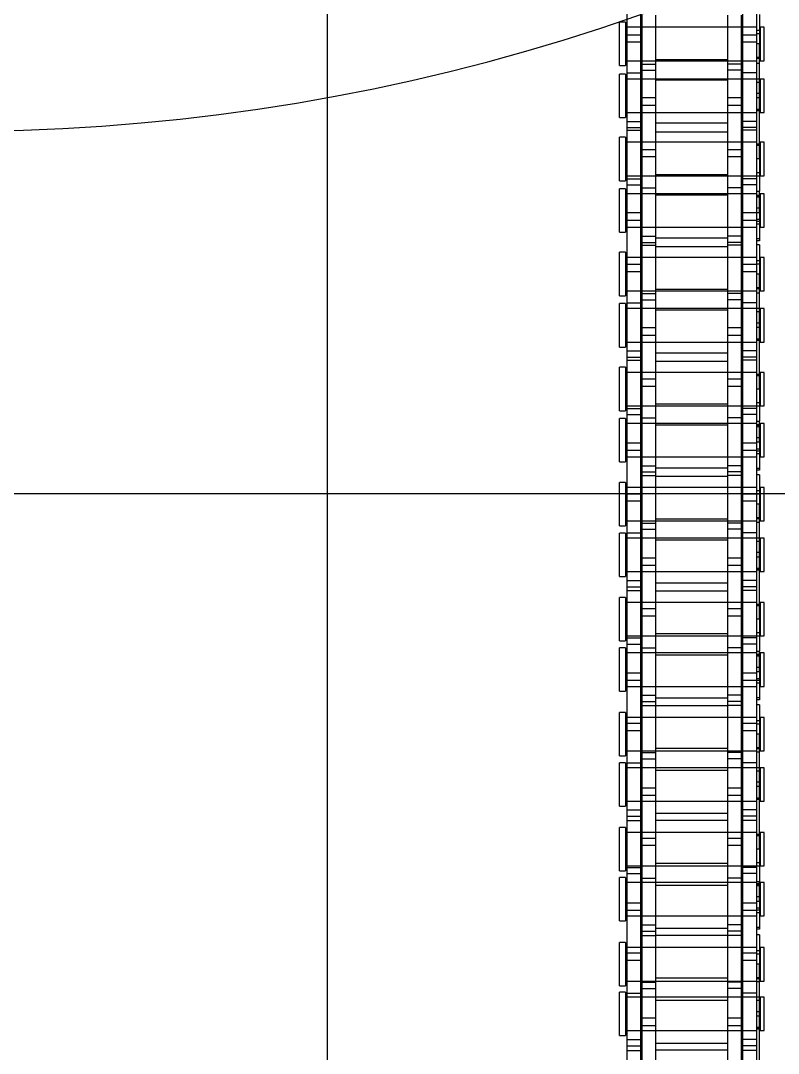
# Model space of a CAD drawing. Header units: metres. Extents: x 0 to 63075, y 0 to 44550.
# Drawn here: x 14495.9 to 14579.6, y 24771.8 to 24885.8 of the extents above; entities that cross this region are included whole.
import ezdxf

# ---------------------------------------------------------------- set-up
doc = ezdxf.new("R2010")
doc.units = ezdxf.units.M
doc.header["$LTSCALE"] = 75
doc.linetypes.add('HIDDEN2', pattern=[4.7625, 3.175, -1.5875])
for name, color, linetype in [('SDM', 7, 'Continuous'), ('SL1', 8, 'Continuous'), ('SL4', 4, 'Continuous'), ('ST1', 7, 'HIDDEN2')]:
    doc.layers.add(name, color=color, linetype=linetype)

# ---------------------------------------------------------------- blocks, each defined once
blk = doc.blocks.new('A$C29c634ac')
at = {"layer": 'SL1'}
blk.add_line((6470.01, 2165.22), (5890.01, 2165.22), dxfattribs=at)
blk.add_ellipse((6229.83, 2446.59), major_axis=(0, -241.3), ratio=0.965926, start_param=4.712389, end_param=7.118354, dxfattribs=at)
blk = doc.blocks.new('A$Ca53c419a')
at = {"layer": 'SL4'}
blk.add_line((215.01, 281.23), (1004.76, 281.23), dxfattribs=at)
at = {"layer": 'ST1'}
for p, q in [((344, 249), (348.79, 249)), ((344, 249), (344, 248.34)), ((348.79, 248.34), (348.79, 249)), ((349.48, 249), (354.28, 249)), ((349.48, 249), (349.48, 248.34)), ((354.28, 248.34), (354.28, 249)), ((356.67, 249), (361.46, 249)), ((356.67, 249), (356.67, 248.34)), ((361.46, 248.34), (361.46, 249)), ((362.18, 249), (366.98, 249)), ((362.18, 249), (362.18, 248.34)), ((366.98, 248.34), (366.98, 249)), ((369.34, 249), (374.13, 249)), ((369.34, 249), (369.34, 248.34)), ((374.13, 248.34), (374.13, 249)), ((374.88, 249), (379.68, 249)), ((374.88, 249), (374.88, 248.34)), ((379.68, 248.34), (379.68, 249)), ((382.01, 249), (386.8, 249)), ((382.01, 249), (382.01, 248.34)), ((386.8, 248.34), (386.8, 249)), ((387.58, 249), (392.38, 249)), ((387.58, 249), (387.58, 248.34)), ((392.38, 248.34), (392.38, 249)), ((394.68, 249), (399.47, 249)), ((394.68, 249), (394.68, 248.34)), ((399.47, 248.34), (399.47, 249)), ((400.28, 249), (405.08, 249)), ((400.28, 249), (400.28, 248.34)), ((405.08, 248.34), (405.08, 249)), ((407.35, 249), (412.14, 249)), ((407.35, 249), (407.35, 248.34)), ((412.14, 248.34), (412.14, 249)), ((412.98, 249), (417.78, 249)), ((412.98, 249), (412.98, 248.34)), ((417.78, 248.34), (417.78, 249)), ((420.02, 249), (424.81, 249)), ((420.02, 249), (420.02, 248.34)), ((424.81, 248.34), (424.81, 249)), ((425.68, 249), (430.48, 249)), ((425.68, 249), (425.68, 248.34)), ((430.48, 248.34), (430.48, 249)), ((432.69, 249), (437.48, 249)), ((432.69, 249), (432.69, 248.34)), ((437.48, 248.34), (437.48, 249)), ((438.38, 249), (443.18, 249)), ((438.38, 249), (438.38, 248.34)), ((443.18, 248.34), (443.18, 249)), ((445.36, 249), (450.15, 249)), ((445.36, 249), (445.36, 248.34)), ((450.15, 248.34), (450.15, 249)), ((451.08, 249), (455.88, 249)), ((451.08, 249), (451.08, 248.34)), ((455.88, 248.34), (455.88, 249)), ((333.26, 248.16), (342.35, 248.16)), ((342.35, 248.16), (342.35, 246.64)), ((342.35, 248.16), (348.7, 248.16)), ((342.88, 248.16), (342.88, 246.64)), ((343.57, 248.16), (343.57, 246.64)), ((348.79, 248.34), (344, 248.34)), ((344.55, 248.34), (344.55, 233.84)), ((344.55, 248.16), (344.55, 246.64)), ((348.24, 233.84), (348.24, 248.34)), ((348.24, 246.64), (348.24, 248.16)), ((348.7, 248.16), (348.7, 246.64)), ((348.7, 248.16), (357.8, 248.16)), ((354.28, 248.34), (349.48, 248.34)), ((350.03, 248.34), (350.03, 233.84)), ((350.03, 248.16), (350.03, 246.64)), ((352.31, 246.64), (352.31, 248.16)), ((353.14, 248.16), (353.14, 246.64)), ((353.72, 233.84), (353.72, 248.34)), ((353.72, 246.64), (353.72, 248.16)), ((361.46, 248.34), (356.67, 248.34)), ((357.22, 248.34), (357.22, 233.84)), ((357.22, 248.16), (357.22, 246.64)), ((357.8, 248.16), (358.66, 248.16)), ((357.8, 246.64), (357.8, 248.16)), ((358.66, 248.16), (367.75, 248.16)), ((358.66, 248.16), (358.66, 246.64)), ((360.91, 233.84), (360.91, 248.34)), ((360.91, 246.64), (360.91, 248.16)), ((361.89, 248.16), (361.89, 246.64)), ((366.98, 248.34), (362.18, 248.34)), ((362.57, 248.16), (362.57, 246.64)), ((362.73, 248.34), (362.73, 233.84)), ((362.73, 248.16), (362.73, 246.64)), ((366.42, 233.84), (366.42, 248.34)), ((366.42, 246.64), (366.42, 248.16)), ((367.75, 248.16), (367.75, 246.64)), ((367.75, 248.16), (374.1, 248.16)), ((368.22, 248.16), (368.22, 246.64)), ((368.91, 248.16), (368.91, 246.64)), ((374.13, 248.34), (369.34, 248.34)), ((369.89, 248.34), (369.89, 233.84)), ((369.89, 248.16), (369.89, 246.64)), ((373.58, 233.84), (373.58, 248.34)), ((373.58, 246.64), (373.58, 248.16)), ((374.1, 248.16), (374.1, 246.64)), ((374.1, 248.16), (383.2, 248.16)), ((379.68, 248.34), (374.88, 248.34)), ((375.43, 248.34), (375.43, 233.84)), ((375.43, 248.16), (375.43, 246.64)), ((377.65, 246.64), (377.65, 248.16)), ((378.48, 248.16), (378.48, 246.64)), ((379.12, 233.84), (379.12, 248.34)), ((379.12, 246.64), (379.12, 248.16)), ((386.8, 248.34), (382.01, 248.34)), ((382.56, 248.34), (382.56, 233.84)), ((382.56, 248.16), (382.56, 246.64)), ((383.2, 248.16), (384.06, 248.16)), ((383.2, 246.64), (383.2, 248.16)), ((384.06, 248.16), (393.15, 248.16)), ((384.06, 248.16), (384.06, 246.64)), ((386.25, 233.84), (386.25, 248.34)), ((386.25, 246.64), (386.25, 248.16)), ((387.23, 248.16), (387.23, 246.64)), ((392.38, 248.34), (387.58, 248.34)), ((387.91, 248.16), (387.91, 246.64)), ((388.13, 248.34), (388.13, 233.84)), ((388.13, 248.16), (388.13, 246.64)), ((391.82, 233.84), (391.82, 248.34)), ((391.82, 246.64), (391.82, 248.16)), ((393.15, 248.16), (393.15, 246.64)), ((393.15, 248.16), (399.5, 248.16)), ((393.56, 248.16), (393.56, 246.64)), ((394.25, 248.16), (394.25, 246.64)), ((399.47, 248.34), (394.68, 248.34)), ((395.23, 248.34), (395.23, 233.84)), ((395.23, 248.16), (395.23, 246.64)), ((398.92, 233.84), (398.92, 248.34)), ((398.92, 246.64), (398.92, 248.16)), ((399.5, 248.16), (399.5, 246.64)), ((399.5, 248.16), (408.6, 248.16)), ((405.08, 248.34), (400.28, 248.34)), ((400.83, 248.34), (400.83, 233.84)), ((400.83, 248.16), (400.83, 246.64)), ((402.99, 246.64), (402.99, 248.16)), ((403.82, 248.16), (403.82, 246.64)), ((404.52, 233.84), (404.52, 248.34)), ((404.52, 246.64), (404.52, 248.16)), ((412.14, 248.34), (407.35, 248.34)), ((407.9, 248.34), (407.9, 233.84)), ((407.9, 248.16), (407.9, 246.64)), ((408.6, 248.16), (409.46, 248.16)), ((408.6, 246.64), (408.6, 248.16)), ((409.46, 248.16), (418.55, 248.16)), ((409.46, 248.16), (409.46, 246.64)), ((411.59, 233.84), (411.59, 248.34)), ((411.59, 246.64), (411.59, 248.16)), ((412.57, 248.16), (412.57, 246.64)), ((417.78, 248.34), (412.98, 248.34)), ((413.25, 248.16), (413.25, 246.64)), ((413.53, 248.34), (413.53, 233.84)), ((413.53, 248.16), (413.53, 246.64)), ((417.22, 233.84), (417.22, 248.34)), ((417.22, 246.64), (417.22, 248.16)), ((418.55, 248.16), (418.55, 246.64)), ((418.55, 248.16), (424.9, 248.16)), ((418.9, 248.16), (418.9, 246.64)), ((419.59, 248.16), (419.59, 246.64)), ((424.81, 248.34), (420.02, 248.34)), ((420.57, 248.34), (420.57, 233.84)), ((420.57, 248.16), (420.57, 246.64)), ((424.26, 233.84), (424.26, 248.34)), ((424.26, 246.64), (424.26, 248.16)), ((424.9, 248.16), (424.9, 246.64)), ((424.9, 248.16), (434, 248.16)), ((430.48, 248.34), (425.68, 248.34)), ((426.23, 248.34), (426.23, 233.84)), ((426.23, 248.16), (426.23, 246.64)), ((428.33, 246.64), (428.33, 248.16)), ((429.16, 248.16), (429.16, 246.64)), ((429.92, 233.84), (429.92, 248.34)), ((429.92, 246.64), (429.92, 248.16)), ((437.48, 248.34), (432.69, 248.34)), ((433.24, 248.34), (433.24, 233.84)), ((433.24, 248.16), (433.24, 246.64)), ((434, 248.16), (434.86, 248.16)), ((434, 246.64), (434, 248.16)), ((434.86, 248.16), (443.95, 248.16)), ((434.86, 248.16), (434.86, 246.64)), ((436.93, 233.84), (436.93, 248.34)), ((436.93, 246.64), (436.93, 248.16)), ((437.91, 248.16), (437.91, 246.64)), ((443.18, 248.34), (438.38, 248.34)), ((438.59, 248.16), (438.59, 246.64)), ((438.93, 248.34), (438.93, 233.84)), ((438.93, 248.16), (438.93, 246.64)), ((442.62, 233.84), (442.62, 248.34)), ((442.62, 246.64), (442.62, 248.16)), ((443.95, 248.16), (443.95, 246.64)), ((443.95, 248.16), (450.3, 248.16)), ((444.24, 248.16), (444.24, 246.64)), ((444.93, 248.16), (444.93, 246.64)), ((450.15, 248.34), (445.36, 248.34)), ((445.91, 248.34), (445.91, 233.84)), ((445.91, 248.16), (445.91, 246.64)), ((449.6, 233.84), (449.6, 248.34)), ((449.6, 246.64), (449.6, 248.16)), ((450.3, 248.16), (450.3, 246.64)), ((450.3, 248.16), (459.4, 248.16)), ((455.88, 248.34), (451.08, 248.34)), ((451.63, 248.34), (451.63, 233.84)), ((451.63, 248.16), (451.63, 246.64)), ((453.67, 246.64), (453.67, 248.16)), ((454.5, 248.16), (454.5, 246.64)), ((455.32, 233.84), (455.32, 248.34)), ((455.32, 246.64), (455.32, 248.16)), ((333.26, 246.64), (342.35, 246.64)), ((336, 246.48), (345.1, 246.48)), ((342.35, 246.64), (348.7, 246.64)), ((344.55, 246.48), (344.55, 244.96)), ((345.1, 246.48), (345.96, 246.48)), ((345.1, 244.96), (345.1, 246.48)), ((345.96, 246.48), (355.05, 246.48)), ((345.96, 246.48), (345.96, 244.96)), ((348.24, 244.96), (348.24, 246.48)), ((348.7, 246.64), (357.8, 246.64)), ((349.22, 246.48), (349.22, 244.96)), ((349.9, 246.48), (349.9, 244.96)), ((350.03, 246.48), (350.03, 244.96)), ((353.72, 244.96), (353.72, 246.48)), ((355.05, 246.48), (355.05, 244.96)), ((355.05, 246.48), (361.4, 246.48)), ((355.55, 246.48), (355.55, 244.96)), ((356.24, 246.48), (356.24, 244.96)), ((357.22, 246.48), (357.22, 244.96)), ((357.8, 246.64), (358.66, 246.64)), ((358.66, 246.64), (367.75, 246.64)), ((360.91, 244.96), (360.91, 246.48)), ((361.4, 246.48), (361.4, 244.96)), ((361.4, 246.48), (370.5, 246.48)), ((362.73, 246.48), (362.73, 244.96)), ((364.98, 244.96), (364.98, 246.48)), ((365.81, 246.48), (365.81, 244.96)), ((366.42, 244.96), (366.42, 246.48)), ((367.75, 246.64), (374.1, 246.64)), ((369.89, 246.48), (369.89, 244.96)), ((370.5, 246.48), (371.36, 246.48)), ((370.5, 244.96), (370.5, 246.48)), ((371.36, 246.48), (380.45, 246.48)), ((371.36, 246.48), (371.36, 244.96)), ((373.58, 244.96), (373.58, 246.48)), ((374.1, 246.64), (383.2, 246.64)), ((374.56, 246.48), (374.56, 244.96)), ((375.24, 246.48), (375.24, 244.96)), ((375.43, 246.48), (375.43, 244.96)), ((379.12, 244.96), (379.12, 246.48)), ((380.45, 246.48), (380.45, 244.96)), ((380.45, 246.48), (386.8, 246.48)), ((380.89, 246.48), (380.89, 244.96)), ((381.58, 246.48), (381.58, 244.96)), ((382.56, 246.48), (382.56, 244.96)), ((383.2, 246.64), (384.06, 246.64)), ((384.06, 246.64), (393.15, 246.64)), ((386.25, 244.96), (386.25, 246.48)), ((386.8, 246.48), (386.8, 244.96)), ((386.8, 246.48), (395.9, 246.48)), ((388.13, 246.48), (388.13, 244.96)), ((390.32, 244.96), (390.32, 246.48)), ((391.15, 246.48), (391.15, 244.96)), ((391.82, 244.96), (391.82, 246.48)), ((393.15, 246.64), (399.5, 246.64)), ((395.23, 246.48), (395.23, 244.96)), ((395.9, 246.48), (396.76, 246.48)), ((395.9, 244.96), (395.9, 246.48)), ((396.76, 246.48), (405.85, 246.48)), ((396.76, 246.48), (396.76, 244.96)), ((398.92, 244.96), (398.92, 246.48)), ((399.5, 246.64), (408.6, 246.64)), ((399.9, 246.48), (399.9, 244.96)), ((400.58, 246.48), (400.58, 244.96)), ((400.83, 246.48), (400.83, 244.96)), ((404.52, 244.96), (404.52, 246.48)), ((405.85, 246.48), (405.85, 244.96)), ((405.85, 246.48), (412.2, 246.48)), ((406.23, 246.48), (406.23, 244.96)), ((406.92, 246.48), (406.92, 244.96)), ((407.9, 246.48), (407.9, 244.96)), ((408.6, 246.64), (409.46, 246.64)), ((409.46, 246.64), (418.55, 246.64)), ((411.59, 244.96), (411.59, 246.48)), ((412.2, 246.48), (412.2, 244.96)), ((412.2, 246.48), (421.3, 246.48)), ((413.53, 246.48), (413.53, 244.96)), ((415.66, 244.96), (415.66, 246.48)), ((416.49, 246.48), (416.49, 244.96)), ((417.22, 244.96), (417.22, 246.48)), ((418.55, 246.64), (424.9, 246.64)), ((420.57, 246.48), (420.57, 244.96)), ((421.3, 246.48), (422.16, 246.48)), ((421.3, 244.96), (421.3, 246.48)), ((422.16, 246.48), (431.25, 246.48)), ((422.16, 246.48), (422.16, 244.96)), ((424.26, 244.96), (424.26, 246.48)), ((424.9, 246.64), (434, 246.64)), ((425.24, 246.48), (425.24, 244.96)), ((425.92, 246.48), (425.92, 244.96)), ((426.23, 246.48), (426.23, 244.96)), ((429.92, 244.96), (429.92, 246.48)), ((431.25, 246.48), (431.25, 244.96)), ((431.25, 246.48), (437.6, 246.48)), ((431.57, 246.48), (431.57, 244.96)), ((432.26, 246.48), (432.26, 244.96)), ((433.24, 246.48), (433.24, 244.96)), ((434, 246.64), (434.86, 246.64)), ((434.86, 246.64), (443.95, 246.64)), ((436.93, 244.96), (436.93, 246.48)), ((437.6, 246.48), (437.6, 244.96)), ((437.6, 246.48), (446.7, 246.48)), ((438.93, 246.48), (438.93, 244.96)), ((441, 244.96), (441, 246.48)), ((441.83, 246.48), (441.83, 244.96)), ((442.62, 244.96), (442.62, 246.48)), ((443.95, 246.64), (450.3, 246.64)), ((445.91, 246.48), (445.91, 244.96)), ((446.7, 246.48), (447.56, 246.48)), ((446.7, 244.96), (446.7, 246.48)), ((447.56, 246.48), (456.65, 246.48)), ((447.56, 246.48), (447.56, 244.96)), ((449.6, 244.96), (449.6, 246.48)), ((450.3, 246.64), (459.4, 246.64)), ((450.58, 246.48), (450.58, 244.96)), ((451.26, 246.48), (451.26, 244.96)), ((451.63, 246.48), (451.63, 244.96)), ((455.32, 244.96), (455.32, 246.48)), ((336, 244.96), (345.1, 244.96)), ((342.43, 244.96), (342.43, 237.03)), ((343.14, 237.03), (343.14, 244.96)), ((344.55, 244.96), (344.55, 237.03)), ((345.1, 244.96), (345.96, 244.96)), ((345.96, 244.96), (355.05, 244.96)), ((347.92, 244.96), (347.92, 237.03)), ((348.24, 237.03), (348.24, 244.96)), ((350.03, 244.96), (350.03, 237.03)), ((350.35, 237.03), (350.35, 244.96)), ((353.72, 237.03), (353.72, 244.96)), ((355.05, 244.96), (361.4, 244.96)), ((355.1, 244.96), (355.1, 237.03)), ((355.84, 237.03), (355.84, 244.96)), ((357.22, 244.96), (357.22, 237.03)), ((360.62, 244.96), (360.62, 237.03)), ((360.91, 237.03), (360.91, 244.96)), ((361.4, 244.96), (370.5, 244.96)), ((362.73, 244.96), (362.73, 237.03)), ((363.02, 237.03), (363.02, 244.96)), ((366.42, 237.03), (366.42, 244.96)), ((367.77, 244.96), (367.77, 237.03)), ((368.54, 237.03), (368.54, 244.96)), ((369.89, 244.96), (369.89, 237.03)), ((370.5, 244.96), (371.36, 244.96)), ((371.36, 244.96), (380.45, 244.96)), ((373.32, 244.96), (373.32, 237.03)), ((373.58, 237.03), (373.58, 244.96)), ((375.43, 244.96), (375.43, 237.03)), ((375.69, 237.03), (375.69, 244.96)), ((379.12, 237.03), (379.12, 244.96)), ((380.44, 244.96), (380.44, 237.03)), ((380.45, 244.96), (386.8, 244.96)), ((381.24, 237.03), (381.24, 244.96)), ((382.56, 244.96), (382.56, 237.03)), ((386.02, 244.96), (386.02, 237.03)), ((386.25, 237.03), (386.25, 244.96)), ((386.8, 244.96), (395.9, 244.96)), ((388.13, 244.96), (388.13, 237.03)), ((388.36, 237.03), (388.36, 244.96)), ((391.82, 237.03), (391.82, 244.96)), ((393.11, 244.96), (393.11, 237.03)), ((393.94, 237.03), (393.94, 244.96)), ((395.23, 244.96), (395.23, 237.03)), ((395.9, 244.96), (396.76, 244.96)), ((396.76, 244.96), (405.85, 244.96)), ((398.72, 244.96), (398.72, 237.03)), ((398.92, 237.03), (398.92, 244.96)), ((400.83, 244.96), (400.83, 237.03)), ((401.03, 237.03), (401.03, 244.96)), ((404.52, 237.03), (404.52, 244.96)), ((405.78, 244.96), (405.78, 237.03)), ((405.85, 244.96), (412.2, 244.96)), ((406.64, 237.03), (406.64, 244.96)), ((407.9, 244.96), (407.9, 237.03)), ((411.42, 244.96), (411.42, 237.03)), ((411.59, 237.03), (411.59, 244.96)), ((412.2, 244.96), (421.3, 244.96)), ((413.53, 244.96), (413.53, 237.03)), ((413.7, 237.03), (413.7, 244.96)), ((417.22, 237.03), (417.22, 244.96)), ((418.45, 244.96), (418.45, 237.03)), ((419.34, 237.03), (419.34, 244.96)), ((420.57, 244.96), (420.57, 237.03)), ((421.3, 244.96), (422.16, 244.96)), ((422.16, 244.96), (431.25, 244.96)), ((424.12, 244.96), (424.12, 237.03)), ((424.26, 237.03), (424.26, 244.96)), ((426.23, 244.96), (426.23, 237.03)), ((426.37, 237.03), (426.37, 244.96)), ((429.92, 237.03), (429.92, 244.96)), ((431.12, 244.96), (431.12, 237.03)), ((431.25, 244.96), (437.6, 244.96)), ((432.04, 237.03), (432.04, 244.96)), ((433.24, 244.96), (433.24, 237.03)), ((436.82, 244.96), (436.82, 237.03)), ((436.93, 237.03), (436.93, 244.96)), ((437.6, 244.96), (446.7, 244.96)), ((438.93, 244.96), (438.93, 237.03)), ((439.04, 237.03), (439.04, 244.96)), ((442.62, 237.03), (442.62, 244.96)), ((443.79, 244.96), (443.79, 237.03)), ((444.74, 237.03), (444.74, 244.96)), ((445.91, 244.96), (445.91, 237.03)), ((446.7, 244.96), (447.56, 244.96)), ((447.56, 244.96), (456.65, 244.96)), ((449.52, 244.96), (449.52, 237.03)), ((449.6, 237.03), (449.6, 244.96)), ((451.63, 244.96), (451.63, 237.03)), ((451.71, 237.03), (451.71, 244.96)), ((455.32, 237.03), (455.32, 244.96)), ((336, 237.03), (345.1, 237.03)), ((344.55, 237.03), (344.55, 235.51)), ((345.1, 237.03), (345.96, 237.03)), ((345.1, 235.51), (345.1, 237.03)), ((345.96, 237.03), (355.05, 237.03)), ((345.96, 237.03), (345.96, 235.51)), ((348.24, 235.51), (348.24, 237.03)), ((349.22, 235.51), (349.22, 237.03)), ((349.9, 235.51), (349.9, 237.03)), ((350.03, 237.03), (350.03, 235.51)), ((353.72, 235.51), (353.72, 237.03)), ((355.05, 235.51), (355.05, 237.03)), ((355.05, 237.03), (361.4, 237.03)), ((355.55, 235.51), (355.55, 237.03)), ((356.24, 235.51), (356.24, 237.03)), ((357.22, 237.03), (357.22, 235.51)), ((360.91, 235.51), (360.91, 237.03)), ((361.4, 235.51), (361.4, 237.03)), ((361.4, 237.03), (370.5, 237.03)), ((362.73, 237.03), (362.73, 235.51)), ((364.98, 235.51), (364.98, 237.03)), ((365.81, 237.03), (365.81, 235.51)), ((366.42, 235.51), (366.42, 237.03)), ((369.89, 237.03), (369.89, 235.51)), ((370.5, 237.03), (371.36, 237.03)), ((370.5, 235.51), (370.5, 237.03)), ((371.36, 237.03), (380.45, 237.03)), ((371.36, 237.03), (371.36, 235.51)), ((373.58, 235.51), (373.58, 237.03)), ((374.56, 235.51), (374.56, 237.03)), ((375.24, 235.51), (375.24, 237.03)), ((375.43, 237.03), (375.43, 235.51)), ((379.12, 235.51), (379.12, 237.03)), ((380.45, 235.51), (380.45, 237.03)), ((380.45, 237.03), (386.8, 237.03)), ((380.89, 235.51), (380.89, 237.03)), ((381.58, 235.51), (381.58, 237.03)), ((382.56, 237.03), (382.56, 235.51)), ((386.25, 235.51), (386.25, 237.03)), ((386.8, 235.51), (386.8, 237.03)), ((386.8, 237.03), (395.9, 237.03)), ((388.13, 237.03), (388.13, 235.51)), ((390.32, 235.51), (390.32, 237.03)), ((391.15, 237.03), (391.15, 235.51)), ((391.82, 235.51), (391.82, 237.03)), ((395.23, 237.03), (395.23, 235.51)), ((395.9, 237.03), (396.76, 237.03)), ((395.9, 235.51), (395.9, 237.03)), ((396.76, 237.03), (405.85, 237.03)), ((396.76, 237.03), (396.76, 235.51)), ((398.92, 235.51), (398.92, 237.03)), ((399.9, 235.51), (399.9, 237.03)), ((400.58, 235.51), (400.58, 237.03)), ((400.83, 237.03), (400.83, 235.51)), ((404.52, 235.51), (404.52, 237.03)), ((405.85, 235.51), (405.85, 237.03)), ((405.85, 237.03), (412.2, 237.03)), ((406.23, 235.51), (406.23, 237.03)), ((406.92, 235.51), (406.92, 237.03)), ((407.9, 237.03), (407.9, 235.51)), ((411.59, 235.51), (411.59, 237.03)), ((412.2, 235.51), (412.2, 237.03)), ((412.2, 237.03), (421.3, 237.03)), ((413.53, 237.03), (413.53, 235.51)), ((415.66, 235.51), (415.66, 237.03)), ((416.49, 237.03), (416.49, 235.51)), ((417.22, 235.51), (417.22, 237.03)), ((420.57, 237.03), (420.57, 235.51)), ((421.3, 237.03), (422.16, 237.03)), ((421.3, 235.51), (421.3, 237.03)), ((422.16, 237.03), (431.25, 237.03)), ((422.16, 237.03), (422.16, 235.51)), ((424.26, 235.51), (424.26, 237.03)), ((425.24, 235.51), (425.24, 237.03)), ((425.92, 235.51), (425.92, 237.03)), ((426.23, 237.03), (426.23, 235.51)), ((429.92, 235.51), (429.92, 237.03)), ((431.25, 235.51), (431.25, 237.03)), ((431.25, 237.03), (437.6, 237.03)), ((431.57, 235.51), (431.57, 237.03)), ((432.26, 235.51), (432.26, 237.03)), ((433.24, 237.03), (433.24, 235.51)), ((436.93, 235.51), (436.93, 237.03)), ((437.6, 235.51), (437.6, 237.03)), ((437.6, 237.03), (446.7, 237.03)), ((438.93, 237.03), (438.93, 235.51)), ((441, 235.51), (441, 237.03)), ((441.83, 237.03), (441.83, 235.51)), ((442.62, 235.51), (442.62, 237.03)), ((445.91, 237.03), (445.91, 235.51)), ((446.7, 237.03), (447.56, 237.03)), ((446.7, 235.51), (446.7, 237.03)), ((447.56, 237.03), (456.65, 237.03)), ((447.56, 237.03), (447.56, 235.51)), ((449.6, 235.51), (449.6, 237.03)), ((450.58, 235.51), (450.58, 237.03)), ((451.26, 235.51), (451.26, 237.03)), ((451.63, 237.03), (451.63, 235.51)), ((455.32, 235.51), (455.32, 237.03)), ((333.26, 235.36), (342.35, 235.36)), ((336, 235.51), (345.1, 235.51)), ((342.35, 233.84), (342.35, 235.36)), ((342.35, 235.36), (348.7, 235.36)), ((342.88, 233.84), (342.88, 235.36)), ((343.57, 233.84), (343.57, 235.36)), ((344.55, 235.36), (344.55, 233.84)), ((345.1, 235.51), (345.96, 235.51)), ((345.96, 235.51), (355.05, 235.51)), ((348.24, 233.51), (348.24, 235.36)), ((348.7, 233.84), (348.7, 235.36)), ((348.7, 235.36), (357.8, 235.36)), ((350.03, 235.36), (350.03, 233.84)), ((352.31, 233.84), (352.31, 235.36)), ((353.14, 235.36), (353.14, 233.84)), ((353.72, 233.84), (353.72, 235.36)), ((355.05, 235.51), (361.4, 235.51)), ((357.22, 235.36), (357.22, 233.84)), ((357.8, 235.36), (358.66, 235.36)), ((357.8, 233.84), (357.8, 235.36)), ((358.66, 235.36), (367.75, 235.36)), ((358.66, 235.36), (358.66, 233.84)), ((360.91, 233.84), (360.91, 235.36)), ((361.4, 235.51), (370.5, 235.51)), ((361.89, 233.84), (361.89, 235.36)), ((362.57, 233.84), (362.57, 235.36)), ((362.73, 235.36), (362.73, 233.51)), ((366.42, 233.84), (366.42, 235.36)), ((367.75, 233.84), (367.75, 235.36)), ((367.75, 235.36), (374.1, 235.36)), ((368.22, 233.84), (368.22, 235.36)), ((368.91, 233.84), (368.91, 235.36)), ((369.89, 235.36), (369.89, 233.84)), ((370.5, 235.51), (371.36, 235.51)), ((371.36, 235.51), (380.45, 235.51)), ((373.58, 233.51), (373.58, 235.36)), ((374.1, 233.84), (374.1, 235.36)), ((374.1, 235.36), (383.2, 235.36)), ((375.43, 235.36), (375.43, 233.84)), ((377.65, 233.84), (377.65, 235.36)), ((378.48, 235.36), (378.48, 233.84)), ((379.12, 233.84), (379.12, 235.36)), ((380.45, 235.51), (386.8, 235.51)), ((382.56, 235.36), (382.56, 233.84)), ((383.2, 235.36), (384.06, 235.36)), ((383.2, 233.84), (383.2, 235.36)), ((384.06, 235.36), (393.15, 235.36)), ((384.06, 235.36), (384.06, 233.84)), ((386.25, 233.84), (386.25, 235.36)), ((386.8, 235.51), (395.9, 235.51)), ((387.23, 233.84), (387.23, 235.36)), ((387.91, 233.84), (387.91, 235.36)), ((388.13, 235.36), (388.13, 233.51)), ((391.82, 233.84), (391.82, 235.36)), ((393.15, 233.84), (393.15, 235.36)), ((393.15, 235.36), (399.5, 235.36)), ((393.56, 233.84), (393.56, 235.36)), ((394.25, 233.84), (394.25, 235.36)), ((395.23, 235.36), (395.23, 233.84)), ((395.9, 235.51), (396.76, 235.51)), ((396.76, 235.51), (405.85, 235.51)), ((398.92, 233.51), (398.92, 235.36)), ((399.5, 233.84), (399.5, 235.36)), ((399.5, 235.36), (408.6, 235.36)), ((400.83, 235.36), (400.83, 233.84)), ((402.99, 233.84), (402.99, 235.36)), ((403.82, 235.36), (403.82, 233.84)), ((404.52, 233.84), (404.52, 235.36)), ((405.85, 235.51), (412.2, 235.51)), ((407.9, 235.36), (407.9, 233.84)), ((408.6, 235.36), (409.46, 235.36)), ((408.6, 233.84), (408.6, 235.36)), ((409.46, 235.36), (418.55, 235.36)), ((409.46, 235.36), (409.46, 233.84)), ((411.59, 233.84), (411.59, 235.36)), ((412.2, 235.51), (421.3, 235.51)), ((412.57, 233.84), (412.57, 235.36)), ((413.25, 233.84), (413.25, 235.36)), ((413.53, 235.36), (413.53, 233.51)), ((417.22, 233.84), (417.22, 235.36)), ((418.55, 233.84), (418.55, 235.36)), ((418.55, 235.36), (424.9, 235.36)), ((418.9, 233.84), (418.9, 235.36)), ((419.59, 233.84), (419.59, 235.36)), ((420.57, 235.36), (420.57, 233.84)), ((421.3, 235.51), (422.16, 235.51)), ((422.16, 235.51), (431.25, 235.51)), ((424.26, 233.51), (424.26, 235.36)), ((424.9, 233.84), (424.9, 235.36)), ((424.9, 235.36), (434, 235.36)), ((426.23, 235.36), (426.23, 233.84)), ((428.33, 233.84), (428.33, 235.36)), ((429.16, 235.36), (429.16, 233.84)), ((429.92, 233.84), (429.92, 235.36)), ((431.25, 235.51), (437.6, 235.51)), ((433.24, 235.36), (433.24, 233.84)), ((434, 235.36), (434.86, 235.36)), ((434, 233.84), (434, 235.36)), ((434.86, 235.36), (443.95, 235.36)), ((434.86, 235.36), (434.86, 233.84)), ((436.93, 233.84), (436.93, 235.36)), ((437.6, 235.51), (446.7, 235.51)), ((437.91, 233.84), (437.91, 235.36)), ((438.59, 233.84), (438.59, 235.36)), ((438.93, 235.36), (438.93, 233.51)), ((442.62, 233.84), (442.62, 235.36)), ((443.95, 233.84), (443.95, 235.36)), ((443.95, 235.36), (450.3, 235.36)), ((444.24, 233.84), (444.24, 235.36)), ((444.93, 233.84), (444.93, 235.36)), ((445.91, 235.36), (445.91, 233.84)), ((446.7, 235.51), (447.56, 235.51)), ((447.56, 235.51), (456.65, 235.51)), ((449.6, 233.51), (449.6, 235.36)), ((450.3, 233.84), (450.3, 235.36)), ((450.3, 235.36), (459.4, 235.36)), ((451.63, 235.36), (451.63, 233.84)), ((453.67, 233.84), (453.67, 235.36)), ((454.5, 235.36), (454.5, 233.84)), ((455.32, 233.84), (455.32, 235.36)), ((333.26, 233.84), (342.35, 233.84)), ((342.35, 233.84), (348.7, 233.84)), ((344.72, 233.51), (344.72, 233.84)), ((344.84, 233.51), (344.84, 233.84)), ((344.92, 233.84), (344.92, 233.47)), ((346.15, 233.51), (346.15, 233.84)), ((346.64, 233.51), (346.64, 233.84)), ((347.87, 233.47), (347.87, 233.84)), ((348.7, 233.84), (357.8, 233.84)), ((349.95, 233.51), (349.95, 233.84)), ((350.26, 233.51), (350.26, 233.84)), ((350.4, 233.84), (350.4, 233.47)), ((351.88, 233.51), (351.88, 233.84)), ((352.98, 233.51), (352.98, 233.84)), ((353.35, 233.47), (353.35, 233.84)), ((355.11, 233.51), (355.11, 233.84)), ((355.74, 233.51), (355.74, 233.84)), ((355.94, 233.51), (355.94, 233.84)), ((357.59, 233.84), (357.59, 233.47)), ((357.8, 233.84), (358.66, 233.84)), ((357.86, 233.51), (357.86, 233.84)), ((358.06, 233.51), (358.06, 233.84)), ((358.66, 233.84), (367.75, 233.84)), ((358.82, 233.51), (358.82, 233.84)), ((359.31, 233.51), (359.31, 233.84)), ((360.54, 233.47), (360.54, 233.84)), ((360.62, 233.51), (360.62, 233.84)), ((360.74, 233.51), (360.74, 233.84)), ((361.03, 233.84), (361.03, 233.51)), ((363.1, 233.84), (363.1, 233.47)), ((364.58, 233.51), (364.58, 233.84)), ((366.05, 233.47), (366.05, 233.84)), ((366.2, 233.51), (366.2, 233.84)), ((367.75, 233.84), (374.1, 233.84)), ((370.06, 233.51), (370.06, 233.84)), ((370.18, 233.51), (370.18, 233.84)), ((370.26, 233.84), (370.26, 233.47)), ((371.49, 233.51), (371.49, 233.84)), ((371.98, 233.51), (371.98, 233.84)), ((373.21, 233.47), (373.21, 233.84)), ((374.1, 233.84), (383.2, 233.84)), ((375.29, 233.51), (375.29, 233.84)), ((375.66, 233.51), (375.66, 233.84)), ((375.8, 233.84), (375.8, 233.47)), ((377.28, 233.51), (377.28, 233.84)), ((378.38, 233.51), (378.38, 233.84)), ((378.75, 233.47), (378.75, 233.84)), ((380.51, 233.51), (380.51, 233.84)), ((381.08, 233.51), (381.08, 233.84)), ((381.28, 233.51), (381.28, 233.84)), ((382.93, 233.84), (382.93, 233.47)), ((383.2, 233.84), (384.06, 233.84)), ((383.2, 233.51), (383.2, 233.84)), ((383.4, 233.51), (383.4, 233.84)), ((384.06, 233.84), (393.15, 233.84)), ((384.16, 233.51), (384.16, 233.84)), ((384.65, 233.51), (384.65, 233.84)), ((385.88, 233.47), (385.88, 233.84)), ((385.96, 233.51), (385.96, 233.84)), ((386.08, 233.51), (386.08, 233.84)), ((386.43, 233.84), (386.43, 233.51)), ((388.5, 233.84), (388.5, 233.47)), ((389.98, 233.51), (389.98, 233.84)), ((391.45, 233.47), (391.45, 233.84)), ((391.6, 233.51), (391.6, 233.84)), ((393.15, 233.84), (399.5, 233.84)), ((395.4, 233.51), (395.4, 233.84)), ((395.52, 233.51), (395.52, 233.84)), ((395.6, 233.84), (395.6, 233.47)), ((396.83, 233.51), (396.83, 233.84)), ((397.32, 233.51), (397.32, 233.84)), ((398.55, 233.47), (398.55, 233.84)), ((399.5, 233.84), (408.6, 233.84)), ((400.63, 233.51), (400.63, 233.84)), ((401.06, 233.51), (401.06, 233.84)), ((401.2, 233.84), (401.2, 233.47)), ((402.68, 233.51), (402.68, 233.84)), ((403.78, 233.51), (403.78, 233.84)), ((404.15, 233.47), (404.15, 233.84)), ((405.91, 233.51), (405.91, 233.84)), ((406.42, 233.51), (406.42, 233.84)), ((406.62, 233.51), (406.62, 233.84)), ((408.27, 233.84), (408.27, 233.47)), ((408.54, 233.51), (408.54, 233.84)), ((408.6, 233.84), (409.46, 233.84)), ((408.74, 233.51), (408.74, 233.84)), ((409.46, 233.84), (418.55, 233.84)), ((409.5, 233.51), (409.5, 233.84)), ((409.99, 233.51), (409.99, 233.84)), ((411.22, 233.47), (411.22, 233.84)), ((411.3, 233.51), (411.3, 233.84)), ((411.42, 233.51), (411.42, 233.84)), ((411.83, 233.84), (411.83, 233.51)), ((413.9, 233.84), (413.9, 233.47)), ((415.38, 233.51), (415.38, 233.84)), ((416.85, 233.47), (416.85, 233.84)), ((417, 233.51), (417, 233.84)), ((418.55, 233.84), (424.9, 233.84)), ((420.74, 233.51), (420.74, 233.84)), ((420.86, 233.51), (420.86, 233.84)), ((420.94, 233.84), (420.94, 233.47)), ((422.17, 233.51), (422.17, 233.84)), ((422.66, 233.51), (422.66, 233.84)), ((423.89, 233.47), (423.89, 233.84)), ((424.9, 233.84), (434, 233.84)), ((425.97, 233.51), (425.97, 233.84)), ((426.46, 233.51), (426.46, 233.84)), ((426.6, 233.84), (426.6, 233.47)), ((428.08, 233.51), (428.08, 233.84)), ((429.18, 233.51), (429.18, 233.84)), ((429.55, 233.47), (429.55, 233.84)), ((431.31, 233.51), (431.31, 233.84)), ((431.76, 233.51), (431.76, 233.84)), ((431.96, 233.51), (431.96, 233.84)), ((433.61, 233.84), (433.61, 233.47)), ((433.88, 233.51), (433.88, 233.84)), ((434, 233.84), (434.86, 233.84)), ((434.08, 233.51), (434.08, 233.84)), ((434.84, 233.51), (434.84, 233.84)), ((434.86, 233.84), (443.95, 233.84)), ((435.33, 233.51), (435.33, 233.84)), ((436.56, 233.47), (436.56, 233.84)), ((436.64, 233.51), (436.64, 233.84)), ((436.76, 233.51), (436.76, 233.84)), ((437.23, 233.84), (437.23, 233.51)), ((439.3, 233.84), (439.3, 233.47)), ((440.78, 233.51), (440.78, 233.84)), ((442.25, 233.47), (442.25, 233.84)), ((442.4, 233.51), (442.4, 233.84)), ((443.95, 233.84), (450.3, 233.84)), ((446.08, 233.51), (446.08, 233.84)), ((446.2, 233.51), (446.2, 233.84)), ((446.28, 233.84), (446.28, 233.47)), ((447.51, 233.51), (447.51, 233.84)), ((448, 233.51), (448, 233.84)), ((449.23, 233.47), (449.23, 233.84)), ((450.3, 233.84), (459.4, 233.84)), ((451.31, 233.51), (451.31, 233.84)), ((451.86, 233.51), (451.86, 233.84)), ((452, 233.84), (452, 233.47)), ((453.48, 233.51), (453.48, 233.84)), ((454.58, 233.51), (454.58, 233.84)), ((454.95, 233.47), (454.95, 233.84)), ((339.18, 233.51), (351.88, 233.51)), ((348.24, 233.47), (344.55, 233.47)), ((344.55, 233.47), (344.55, 233)), ((344.55, 233), (348.24, 233)), ((348.24, 233), (348.24, 233.47)), ((353.72, 233.47), (350.03, 233.47)), ((350.03, 233.47), (350.03, 233)), ((350.03, 233), (353.72, 233)), ((355.11, 233.51), (351.88, 233.51)), ((353.72, 233), (353.72, 233.47)), ((358.82, 233.51), (355.74, 233.51)), ((360.91, 233.47), (357.22, 233.47)), ((357.22, 233.47), (357.22, 233)), ((357.22, 233), (360.91, 233)), ((358.82, 233.51), (361.03, 233.51)), ((360.91, 233), (360.91, 233.47)), ((364.58, 233.51), (361.03, 233.51)), ((366.42, 233.47), (362.73, 233.47)), ((362.73, 233.47), (362.73, 233)), ((362.73, 233), (366.42, 233)), ((364.58, 233.51), (377.28, 233.51)), ((366.42, 233), (366.42, 233.47)), ((373.58, 233.47), (369.89, 233.47)), ((369.89, 233.47), (369.89, 233)), ((369.89, 233), (373.58, 233)), ((373.58, 233), (373.58, 233.47)), ((379.12, 233.47), (375.43, 233.47)), ((375.43, 233.47), (375.43, 233)), ((375.43, 233), (379.12, 233)), ((380.51, 233.51), (377.28, 233.51)), ((379.12, 233), (379.12, 233.47)), ((384.16, 233.51), (381.08, 233.51)), ((386.25, 233.47), (382.56, 233.47)), ((382.56, 233.47), (382.56, 233)), ((382.56, 233), (386.25, 233)), ((384.16, 233.51), (386.43, 233.51)), ((386.25, 233), (386.25, 233.47)), ((389.98, 233.51), (386.43, 233.51)), ((391.82, 233.47), (388.13, 233.47)), ((388.13, 233.47), (388.13, 233)), ((388.13, 233), (391.82, 233)), ((389.98, 233.51), (402.68, 233.51)), ((391.82, 233), (391.82, 233.47)), ((398.92, 233.47), (395.23, 233.47)), ((395.23, 233.47), (395.23, 233)), ((395.23, 233), (398.92, 233)), ((398.92, 233), (398.92, 233.47)), ((404.52, 233.47), (400.83, 233.47)), ((400.83, 233.47), (400.83, 233)), ((400.83, 233), (404.52, 233)), ((405.91, 233.51), (402.68, 233.51)), ((404.52, 233), (404.52, 233.47)), ((409.5, 233.51), (406.42, 233.51)), ((411.59, 233.47), (407.9, 233.47)), ((407.9, 233.47), (407.9, 233)), ((407.9, 233), (411.59, 233)), ((409.5, 233.51), (411.83, 233.51)), ((411.59, 233), (411.59, 233.47)), ((415.38, 233.51), (411.83, 233.51)), ((417.22, 233.47), (413.53, 233.47)), ((413.53, 233.47), (413.53, 233)), ((413.53, 233), (417.22, 233)), ((415.38, 233.51), (428.08, 233.51)), ((417.22, 233), (417.22, 233.47)), ((424.26, 233.47), (420.57, 233.47)), ((420.57, 233.47), (420.57, 233)), ((420.57, 233), (424.26, 233)), ((424.26, 233), (424.26, 233.47)), ((429.92, 233.47), (426.23, 233.47)), ((426.23, 233.47), (426.23, 233)), ((426.23, 233), (429.92, 233)), ((431.31, 233.51), (428.08, 233.51)), ((429.92, 233), (429.92, 233.47)), ((434.84, 233.51), (431.76, 233.51)), ((436.93, 233.47), (433.24, 233.47)), ((433.24, 233.47), (433.24, 233)), ((433.24, 233), (436.93, 233)), ((434.84, 233.51), (437.23, 233.51)), ((436.93, 233), (436.93, 233.47)), ((440.78, 233.51), (437.23, 233.51)), ((442.62, 233.47), (438.93, 233.47)), ((438.93, 233.47), (438.93, 233)), ((438.93, 233), (442.62, 233)), ((440.78, 233.51), (453.48, 233.51)), ((442.62, 233), (442.62, 233.47)), ((449.6, 233.47), (445.91, 233.47)), ((445.91, 233.47), (445.91, 233)), ((445.91, 233), (449.6, 233)), ((449.6, 233), (449.6, 233.47)), ((455.32, 233.47), (451.63, 233.47)), ((451.63, 233.47), (451.63, 233)), ((451.63, 233), (455.32, 233)), ((456.71, 233.51), (453.48, 233.51)), ((455.32, 233), (455.32, 233.47))]:
    blk.add_line(p, q, dxfattribs=at)

msp = doc.modelspace()

# ---------------------------------------------------------------- block references
at = {"layer": 'SDM'}
msp.add_blockref('A$C29c634ac', (8259.51, 22668.36), dxfattribs=at)
at = {"layer": 'SDM', "rotation": 90}
msp.add_blockref('A$Ca53c419a', (14811.03, 24429.77), dxfattribs=at)

doc.saveas('drawing.dxf')
